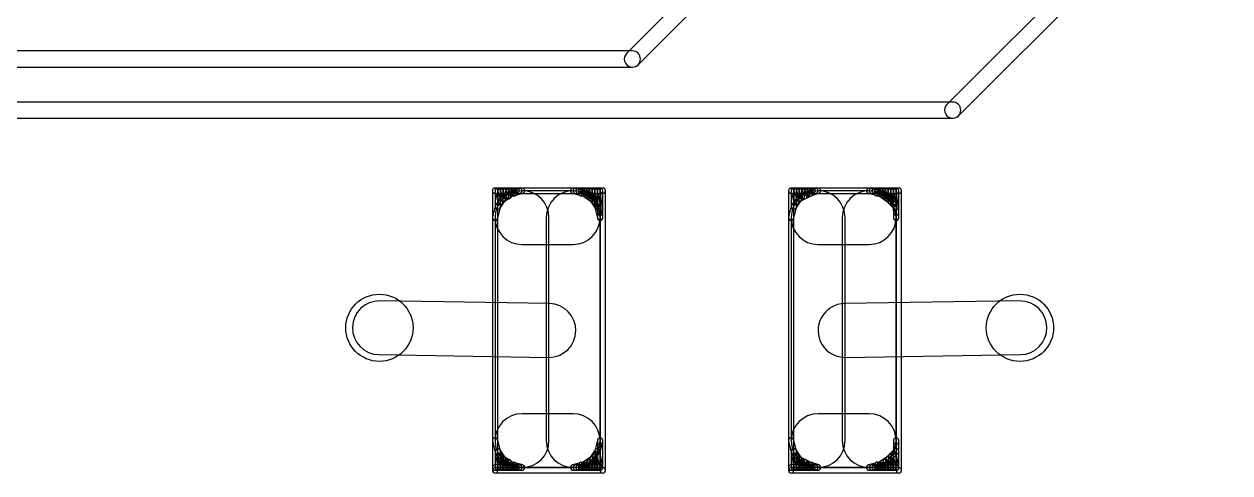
# Model space of a CAD drawing. Extents: x 2.7 to 76.1, y 3.1 to 47.6.
# Drawn here: x 35.38 to 46.76, y 24.25 to 28.49 of the extents above; entities that cross this region are included whole.
import ezdxf

# ---------------------------------------------------------------- set-up
doc = ezdxf.new("R2010")
doc.units = 0

msp = doc.modelspace()

# ---------------------------------------------------------------- linework, layer by layer
for points in [[(41.176495, 28.105175), (44.986495, 31.915175, 1), (44.8787, 32.02297), (41.0687, 28.21297, 1)], [(46.6313, 30.27037), (44.0913, 27.73037, 1), (44.199095, 27.622575), (46.739095, 30.162575, 1)], [(31.5976, 28.08285), (41.1226, 28.08285, 1), (41.1226, 28.2353), (31.5976, 28.2353, 1)], [(44.1452, 27.7527), (23.0124, 27.7527, 1), (23.0124, 27.60025), (44.1452, 27.60025, 1)], [(40.0812, 26.9399), (39.8272, 26.9399, 1), (39.8272, 26.88905), (40.0812, 26.88905, 1)], [(39.801775, 26.914475), (39.801775, 26.660475, 1), (39.852625, 26.660475), (39.852625, 26.914475, 1)], [(40.8432, 26.9399), (39.8272, 26.9399, 1), (39.8272, 26.88905), (40.8432, 26.88905, 1)], [(39.801775, 26.914475), (39.801775, 24.272875, 1), (39.852625, 24.272875), (39.852625, 26.914475, 1)], [(39.82793, 26.908305), (39.85333, 26.806705, 1), (39.902665, 26.81904), (39.877265, 26.92064, 1)], [(39.878025, 26.762075), (39.878025, 26.914475, 1), (39.827175, 26.914475), (39.827175, 26.762075, 1)], [(40.5638, 26.9145), (40.0812, 26.9145, 1), (40.0812, 26.40645), (40.5638, 26.40645, 1)], [(39.827175, 26.660475), (39.827175, 24.552275, 1), (40.335225, 24.552275), (40.335225, 26.660475, 1)], [(39.87375, 26.74797), (39.92455, 26.82417, 1), (39.882245, 26.852375), (39.831445, 26.776175, 1)], [(39.853875, 26.90643), (39.879275, 26.83023, 1), (39.92752, 26.846315), (39.90212, 26.922515, 1)], [(39.903425, 26.812875), (39.903425, 26.914475, 1), (39.852575, 26.914475), (39.852575, 26.812875, 1)], [(39.880655, 26.9031), (39.906055, 26.8523, 1), (39.95154, 26.875045), (39.92614, 26.925845, 1)], [(39.928825, 26.838275), (39.928825, 26.914475, 1), (39.877975, 26.914475), (39.877975, 26.838275, 1)], [(39.9175, 26.81712), (39.9937, 26.86792, 1), (39.965495, 26.910225), (39.889295, 26.859425, 1)], [(39.906055, 26.9031), (39.931455, 26.8523, 1), (39.97694, 26.875045), (39.95154, 26.925845, 1)], [(39.954225, 26.863675), (39.954225, 26.914475, 1), (39.903375, 26.914475), (39.903375, 26.863675, 1)], [(39.93622, 26.896495), (39.96162, 26.871095, 1), (39.997575, 26.90705), (39.972175, 26.93245, 1)], [(39.979625, 26.863675), (39.979625, 26.914475, 1), (39.928775, 26.914475), (39.928775, 26.863675, 1)], [(39.985765, 26.864405), (40.087365, 26.889805, 1), (40.07503, 26.93914), (39.97343, 26.91374, 1)], [(39.96162, 26.896495), (39.98702, 26.871095, 1), (40.022975, 26.90705), (39.997575, 26.93245, 1)], [(40.005025, 26.889075), (40.005025, 26.914475, 1), (39.954175, 26.914475), (39.954175, 26.889075, 1)], [(40.030425, 26.889075), (40.030425, 26.914475, 1), (39.979575, 26.914475), (39.979575, 26.889075, 1)], [(40.005, 26.88905), (40.0304, 26.88905, 1), (40.0304, 26.9399), (40.005, 26.9399, 1)], [(40.0304, 26.88905), (40.0558, 26.88905, 1), (40.0558, 26.9399), (40.0304, 26.9399, 1)], [(40.0558, 26.88905), (40.0812, 26.88905, 1), (40.0812, 26.9399), (40.0558, 26.9399, 1)], [(40.817825, 24.552275), (40.817825, 26.660475, 1), (40.309775, 26.660475), (40.309775, 24.552275, 1)], [(40.55763, 26.889805), (40.65923, 26.864405, 1), (40.671565, 26.91374), (40.569965, 26.93914, 1)], [(40.8178, 26.9399), (40.5638, 26.9399, 1), (40.5638, 26.88905), (40.8178, 26.88905, 1)], [(40.5892, 26.88905), (40.6146, 26.88905, 1), (40.6146, 26.9399), (40.5892, 26.9399, 1)], [(40.59662, 26.896495), (40.62202, 26.871095, 1), (40.657975, 26.90705), (40.632575, 26.93245, 1)], [(40.62202, 26.896495), (40.64742, 26.871095, 1), (40.683375, 26.90705), (40.657975, 26.93245, 1)], [(40.665425, 26.889075), (40.665425, 26.914475, 1), (40.614575, 26.914475), (40.614575, 26.889075, 1)], [(40.64742, 26.896495), (40.67282, 26.871095, 1), (40.708775, 26.90705), (40.683375, 26.93245, 1)], [(40.690825, 26.889075), (40.690825, 26.914475, 1), (40.639975, 26.914475), (40.639975, 26.889075, 1)], [(40.651295, 26.86792), (40.727495, 26.81712, 1), (40.7557, 26.859425), (40.6795, 26.910225, 1)], [(40.668055, 26.9031), (40.693455, 26.8523, 1), (40.73894, 26.875045), (40.71354, 26.925845, 1)], [(40.716225, 26.889075), (40.716225, 26.914475, 1), (40.665375, 26.914475), (40.665375, 26.889075, 1)], [(40.692075, 26.90643), (40.717475, 26.83023, 1), (40.76572, 26.846315), (40.74032, 26.922515, 1)], [(40.741625, 26.863675), (40.741625, 26.914475, 1), (40.690775, 26.914475), (40.690775, 26.863675, 1)], [(40.71693, 26.908305), (40.74233, 26.806705, 1), (40.791665, 26.81904), (40.766265, 26.92064, 1)], [(40.767025, 26.838275), (40.767025, 26.914475, 1), (40.716175, 26.914475), (40.716175, 26.838275, 1)], [(40.720445, 26.82417), (40.771245, 26.74797, 1), (40.81355, 26.776175), (40.76275, 26.852375, 1)], [(40.742065, 26.909485), (40.767465, 26.782485, 1), (40.81733, 26.79246), (40.79193, 26.91946, 1)], [(40.792425, 26.812875), (40.792425, 26.914475, 1), (40.741575, 26.914475), (40.741575, 26.812875, 1)], [(40.76717, 26.91132), (40.79257, 26.70812, 1), (40.843025, 26.714425), (40.817625, 26.917625, 1)], [(40.817825, 26.787475), (40.817825, 26.914475, 1), (40.766975, 26.914475), (40.766975, 26.787475, 1)], [(40.843225, 26.711275), (40.843225, 26.914475, 1), (40.792375, 26.914475), (40.792375, 26.711275, 1)], [(40.843225, 26.660475), (40.843225, 26.914475, 1), (40.792375, 26.914475), (40.792375, 26.660475, 1)], [(40.868625, 24.272875), (40.868625, 26.914475, 1), (40.817775, 26.914475), (40.817775, 24.272875, 1)], [(42.8752, 26.9399), (42.6212, 26.9399, 1), (42.6212, 26.88905), (42.8752, 26.88905, 1)], [(42.595775, 26.914475), (42.595775, 26.660475, 1), (42.646625, 26.660475), (42.646625, 26.914475, 1)], [(43.6372, 26.9399), (42.6212, 26.9399, 1), (42.6212, 26.88905), (43.6372, 26.88905, 1)], [(42.595775, 26.914475), (42.595775, 24.272875, 1), (42.646625, 24.272875), (42.646625, 26.914475, 1)], [(42.62193, 26.908305), (42.64733, 26.806705, 1), (42.696665, 26.81904), (42.671265, 26.92064, 1)], [(42.672025, 26.762075), (42.672025, 26.914475, 1), (42.621175, 26.914475), (42.621175, 26.762075, 1)], [(43.3578, 26.9145), (42.8752, 26.9145, 1), (42.8752, 26.40645), (43.3578, 26.40645, 1)], [(42.621175, 26.660475), (42.621175, 24.552275, 1), (43.129225, 24.552275), (43.129225, 26.660475, 1)], [(42.66775, 26.74797), (42.71855, 26.82417, 1), (42.676245, 26.852375), (42.625445, 26.776175, 1)], [(42.647875, 26.90643), (42.673275, 26.83023, 1), (42.72152, 26.846315), (42.69612, 26.922515, 1)], [(42.697425, 26.812875), (42.697425, 26.914475, 1), (42.646575, 26.914475), (42.646575, 26.812875, 1)], [(42.674655, 26.9031), (42.700055, 26.8523, 1), (42.74554, 26.875045), (42.72014, 26.925845, 1)], [(42.70877, 26.81553), (42.81037, 26.86633, 1), (42.787625, 26.911815), (42.686025, 26.861015, 1)], [(42.722825, 26.838275), (42.722825, 26.914475, 1), (42.671975, 26.914475), (42.671975, 26.838275, 1)], [(42.700055, 26.9031), (42.725455, 26.8523, 1), (42.77094, 26.875045), (42.74554, 26.925845, 1)], [(42.748225, 26.863675), (42.748225, 26.914475, 1), (42.697375, 26.914475), (42.697375, 26.863675, 1)], [(42.73022, 26.896495), (42.75562, 26.871095, 1), (42.791575, 26.90705), (42.766175, 26.93245, 1)], [(42.773625, 26.863675), (42.773625, 26.914475, 1), (42.722775, 26.914475), (42.722775, 26.863675, 1)], [(42.75562, 26.896495), (42.78102, 26.871095, 1), (42.816975, 26.90705), (42.791575, 26.93245, 1)], [(42.799025, 26.889075), (42.799025, 26.914475, 1), (42.748175, 26.914475), (42.748175, 26.889075, 1)], [(42.80704, 26.86495), (42.88324, 26.89035, 1), (42.867155, 26.938595), (42.790955, 26.913195, 1)], [(42.824425, 26.889075), (42.824425, 26.914475, 1), (42.773575, 26.914475), (42.773575, 26.889075, 1)], [(42.799, 26.88905), (42.8244, 26.88905, 1), (42.8244, 26.9399), (42.799, 26.9399, 1)], [(42.8244, 26.88905), (42.8498, 26.88905, 1), (42.8498, 26.9399), (42.8244, 26.9399, 1)], [(42.8498, 26.88905), (42.8752, 26.88905, 1), (42.8752, 26.9399), (42.8498, 26.9399, 1)], [(43.611825, 24.552275), (43.611825, 26.660475, 1), (43.103775, 26.660475), (43.103775, 24.552275, 1)], [(43.35163, 26.889805), (43.45323, 26.864405, 1), (43.465565, 26.91374), (43.363965, 26.93914, 1)], [(43.6118, 26.9399), (43.3578, 26.9399, 1), (43.3578, 26.88905), (43.6118, 26.88905, 1)], [(43.3832, 26.88905), (43.4086, 26.88905, 1), (43.4086, 26.9399), (43.3832, 26.9399, 1)], [(43.39062, 26.896495), (43.41602, 26.871095, 1), (43.451975, 26.90705), (43.426575, 26.93245, 1)], [(43.41602, 26.896495), (43.44142, 26.871095, 1), (43.477375, 26.90705), (43.451975, 26.93245, 1)], [(43.459425, 26.889075), (43.459425, 26.914475, 1), (43.408575, 26.914475), (43.408575, 26.889075, 1)], [(43.44142, 26.896495), (43.46682, 26.871095, 1), (43.502775, 26.90705), (43.477375, 26.93245, 1)], [(43.484825, 26.889075), (43.484825, 26.914475, 1), (43.433975, 26.914475), (43.433975, 26.889075, 1)], [(43.445295, 26.86792), (43.521495, 26.81712, 1), (43.5497, 26.859425), (43.4735, 26.910225, 1)], [(43.462055, 26.9031), (43.487455, 26.8523, 1), (43.53294, 26.875045), (43.50754, 26.925845, 1)], [(43.510225, 26.889075), (43.510225, 26.914475, 1), (43.459375, 26.914475), (43.459375, 26.889075, 1)], [(43.486075, 26.90643), (43.511475, 26.83023, 1), (43.55972, 26.846315), (43.53432, 26.922515, 1)], [(43.535625, 26.863675), (43.535625, 26.914475, 1), (43.484775, 26.914475), (43.484775, 26.863675, 1)], [(43.51093, 26.908305), (43.53633, 26.806705, 1), (43.585665, 26.81904), (43.560265, 26.92064, 1)], [(43.51762, 26.820295), (43.59382, 26.744095, 1), (43.629775, 26.78005), (43.553575, 26.85625, 1)], [(43.561025, 26.838275), (43.561025, 26.914475, 1), (43.510175, 26.914475), (43.510175, 26.838275, 1)], [(43.536065, 26.909485), (43.561465, 26.782485, 1), (43.61133, 26.79246), (43.58593, 26.91946, 1)], [(43.586425, 26.812875), (43.586425, 26.914475, 1), (43.535575, 26.914475), (43.535575, 26.812875, 1)], [(43.56117, 26.91132), (43.58657, 26.70812, 1), (43.637025, 26.714425), (43.611625, 26.917625, 1)], [(43.611825, 26.787475), (43.611825, 26.914475, 1), (43.560975, 26.914475), (43.560975, 26.787475, 1)], [(43.637225, 26.711275), (43.637225, 26.914475, 1), (43.586375, 26.914475), (43.586375, 26.711275, 1)], [(43.637225, 26.660475), (43.637225, 26.914475, 1), (43.586375, 26.914475), (43.586375, 26.660475, 1)], [(43.662625, 24.272875), (43.662625, 26.914475, 1), (43.611775, 26.914475), (43.611775, 24.272875, 1)], [(39.851865, 26.654305), (39.877265, 26.755905, 1), (39.82793, 26.76824), (39.80253, 26.66664, 1)], [(40.76773, 26.755905), (40.79313, 26.654305, 1), (40.842465, 26.66664), (40.817065, 26.76824, 1)], [(42.645865, 26.654305), (42.671265, 26.755905, 1), (42.62193, 26.76824), (42.59653, 26.66664, 1)], [(43.586375, 26.762075), (43.586375, 26.660475, 1), (43.637225, 26.660475), (43.637225, 26.762075, 1)], [(38.730965, 25.36508), (40.331165, 25.33968, 1), (40.33923, 25.847665), (38.73903, 25.873065, 1)], [(44.77629, 25.873065), (43.12529, 25.847665, 1), (43.133105, 25.33968), (44.784105, 25.36508, 1)], [(40.0812, 24.29825), (40.5638, 24.29825, 1), (40.5638, 24.8063), (40.0812, 24.8063, 1)], [(42.8752, 24.29825), (43.3578, 24.29825, 1), (43.3578, 24.8063), (42.8752, 24.8063, 1)], [(39.877265, 24.45684), (39.851865, 24.55844, 1), (39.80253, 24.546105), (39.82793, 24.444505, 1)], [(39.801775, 24.552275), (39.801775, 24.298275, 1), (39.852625, 24.298275), (39.852625, 24.552275, 1)], [(39.82752, 24.446495), (39.85292, 24.294095, 1), (39.903075, 24.30245), (39.877675, 24.45485, 1)], [(39.878025, 24.298275), (39.878025, 24.450675, 1), (39.827175, 24.450675), (39.827175, 24.298275, 1)], [(39.92455, 24.388575), (39.87375, 24.464775, 1), (39.831445, 24.43657), (39.882245, 24.36037, 1)], [(40.771245, 24.464775), (40.720445, 24.388575, 1), (40.76275, 24.36037), (40.81355, 24.43657, 1)], [(40.79313, 24.55844), (40.76773, 24.45684, 1), (40.817065, 24.444505), (40.842465, 24.546105, 1)], [(40.843225, 24.298275), (40.843225, 24.552275, 1), (40.792375, 24.552275), (40.792375, 24.298275, 1)], [(40.843225, 24.298275), (40.843225, 24.501475, 1), (40.792375, 24.501475), (40.792375, 24.298275, 1)], [(42.671265, 24.45684), (42.645865, 24.55844, 1), (42.59653, 24.546105), (42.62193, 24.444505, 1)], [(42.595775, 24.552275), (42.595775, 24.298275, 1), (42.646625, 24.298275), (42.646625, 24.552275, 1)], [(42.62152, 24.446495), (42.64692, 24.294095, 1), (42.697075, 24.30245), (42.671675, 24.45485, 1)], [(42.672025, 24.298275), (42.672025, 24.450675, 1), (42.621175, 24.450675), (42.621175, 24.298275, 1)], [(42.71855, 24.388575), (42.66775, 24.464775, 1), (42.625445, 24.43657), (42.676245, 24.36037, 1)], [(43.59382, 24.46865), (43.51762, 24.39245, 1), (43.553575, 24.356495), (43.629775, 24.432695, 1)], [(43.637225, 24.298275), (43.637225, 24.552275, 1), (43.586375, 24.552275), (43.586375, 24.298275, 1)], [(43.586375, 24.552275), (43.586375, 24.450675, 1), (43.637225, 24.450675), (43.637225, 24.552275, 1)], [(43.637225, 24.298275), (43.637225, 24.501475, 1), (43.586375, 24.501475), (43.586375, 24.298275, 1)], [(39.85333, 24.393705), (39.87873, 24.292105, 1), (39.928065, 24.30444), (39.902665, 24.40604, 1)], [(39.903425, 24.298275), (39.903425, 24.399875, 1), (39.852575, 24.399875), (39.852575, 24.298275, 1)], [(39.879275, 24.36643), (39.904675, 24.29023, 1), (39.95292, 24.306315), (39.92752, 24.382515, 1)], [(39.928825, 24.298275), (39.928825, 24.374475, 1), (39.877975, 24.374475), (39.877975, 24.298275, 1)], [(39.9937, 24.344825), (39.9175, 24.395625, 1), (39.889295, 24.35332), (39.965495, 24.30252, 1)], [(39.906055, 24.3377), (39.931455, 24.2869, 1), (39.97694, 24.309645), (39.95154, 24.360445, 1)], [(39.954225, 24.298275), (39.954225, 24.349075, 1), (39.903375, 24.349075), (39.903375, 24.298275, 1)], [(39.931455, 24.3377), (39.956855, 24.2869, 1), (40.00234, 24.309645), (39.97694, 24.360445, 1)], [(39.979625, 24.298275), (39.979625, 24.349075, 1), (39.928775, 24.349075), (39.928775, 24.298275, 1)], [(40.727495, 24.395625), (40.651295, 24.344825, 1), (40.6795, 24.30252), (40.7557, 24.35332, 1)], [(40.693455, 24.3377), (40.718855, 24.2869, 1), (40.76434, 24.309645), (40.73894, 24.360445, 1)], [(40.741625, 24.298275), (40.741625, 24.349075, 1), (40.690775, 24.349075), (40.690775, 24.298275, 1)], [(40.717475, 24.36643), (40.742875, 24.29023, 1), (40.79112, 24.306315), (40.76572, 24.382515, 1)], [(40.767025, 24.298275), (40.767025, 24.374475, 1), (40.716175, 24.374475), (40.716175, 24.298275, 1)], [(40.74233, 24.393705), (40.76773, 24.292105, 1), (40.817065, 24.30444), (40.791665, 24.40604, 1)], [(40.792425, 24.298275), (40.792425, 24.399875, 1), (40.741575, 24.399875), (40.741575, 24.298275, 1)], [(40.767465, 24.420285), (40.792865, 24.293285, 1), (40.84273, 24.30326), (40.81733, 24.43026, 1)], [(40.817825, 24.298275), (40.817825, 24.425275, 1), (40.766975, 24.425275), (40.766975, 24.298275, 1)], [(42.64733, 24.393705), (42.67273, 24.292105, 1), (42.722065, 24.30444), (42.696665, 24.40604, 1)], [(42.697425, 24.298275), (42.697425, 24.399875, 1), (42.646575, 24.399875), (42.646575, 24.298275, 1)], [(42.673275, 24.36643), (42.698675, 24.29023, 1), (42.74692, 24.306315), (42.72152, 24.382515, 1)], [(42.81037, 24.346415), (42.70877, 24.397215, 1), (42.686025, 24.35173), (42.787625, 24.30093, 1)], [(42.722825, 24.298275), (42.722825, 24.374475, 1), (42.671975, 24.374475), (42.671975, 24.298275, 1)], [(42.700055, 24.3377), (42.725455, 24.2869, 1), (42.77094, 24.309645), (42.74554, 24.360445, 1)], [(42.748225, 24.298275), (42.748225, 24.349075, 1), (42.697375, 24.349075), (42.697375, 24.298275, 1)], [(42.725455, 24.3377), (42.750855, 24.2869, 1), (42.79634, 24.309645), (42.77094, 24.360445, 1)], [(42.773625, 24.298275), (42.773625, 24.349075, 1), (42.722775, 24.349075), (42.722775, 24.298275, 1)], [(43.521495, 24.395625), (43.445295, 24.344825, 1), (43.4735, 24.30252), (43.5497, 24.35332, 1)], [(43.487455, 24.3377), (43.512855, 24.2869, 1), (43.55834, 24.309645), (43.53294, 24.360445, 1)], [(43.535625, 24.298275), (43.535625, 24.349075, 1), (43.484775, 24.349075), (43.484775, 24.298275, 1)], [(43.511475, 24.36643), (43.536875, 24.29023, 1), (43.58512, 24.306315), (43.55972, 24.382515, 1)], [(43.561025, 24.298275), (43.561025, 24.374475, 1), (43.510175, 24.374475), (43.510175, 24.298275, 1)], [(43.53633, 24.393705), (43.56173, 24.292105, 1), (43.611065, 24.30444), (43.585665, 24.40604, 1)], [(43.586425, 24.298275), (43.586425, 24.399875, 1), (43.535575, 24.399875), (43.535575, 24.298275, 1)], [(43.561465, 24.420285), (43.586865, 24.293285, 1), (43.63673, 24.30326), (43.61133, 24.43026, 1)], [(43.611825, 24.298275), (43.611825, 24.425275, 1), (43.560975, 24.425275), (43.560975, 24.298275, 1)], [(39.8272, 24.27285), (40.0812, 24.27285, 1), (40.0812, 24.3237), (39.8272, 24.3237, 1)], [(39.8272, 24.24745), (40.8432, 24.24745, 1), (40.8432, 24.2983), (39.8272, 24.2983, 1)], [(40.087365, 24.32294), (39.985765, 24.34834, 1), (39.97343, 24.299005), (40.07503, 24.273605, 1)], [(39.96162, 24.305695), (39.98702, 24.280295, 1), (40.022975, 24.31625), (39.997575, 24.34165, 1)], [(40.005025, 24.298275), (40.005025, 24.323675, 1), (39.954175, 24.323675), (39.954175, 24.298275, 1)], [(39.98702, 24.305695), (40.01242, 24.280295, 1), (40.048375, 24.31625), (40.022975, 24.34165, 1)], [(40.030425, 24.298275), (40.030425, 24.323675, 1), (39.979575, 24.323675), (39.979575, 24.298275, 1)], [(40.0304, 24.27285), (40.0558, 24.27285, 1), (40.0558, 24.3237), (40.0304, 24.3237, 1)], [(40.0558, 24.27285), (40.0812, 24.27285, 1), (40.0812, 24.3237), (40.0558, 24.3237, 1)], [(40.65923, 24.34834), (40.55763, 24.32294, 1), (40.569965, 24.273605), (40.671565, 24.299005, 1)], [(40.5638, 24.27285), (40.8178, 24.27285, 1), (40.8178, 24.3237), (40.5638, 24.3237, 1)], [(40.5892, 24.27285), (40.6146, 24.27285, 1), (40.6146, 24.3237), (40.5892, 24.3237, 1)], [(40.6146, 24.27285), (40.64, 24.27285, 1), (40.64, 24.3237), (40.6146, 24.3237, 1)], [(40.62202, 24.305695), (40.64742, 24.280295, 1), (40.683375, 24.31625), (40.657975, 24.34165, 1)], [(40.665425, 24.298275), (40.665425, 24.323675, 1), (40.614575, 24.323675), (40.614575, 24.298275, 1)], [(40.64742, 24.305695), (40.67282, 24.280295, 1), (40.708775, 24.31625), (40.683375, 24.34165, 1)], [(40.690825, 24.298275), (40.690825, 24.323675, 1), (40.639975, 24.323675), (40.639975, 24.298275, 1)], [(40.67282, 24.305695), (40.69822, 24.280295, 1), (40.734175, 24.31625), (40.708775, 24.34165, 1)], [(40.716225, 24.298275), (40.716225, 24.323675, 1), (40.665375, 24.323675), (40.665375, 24.298275, 1)], [(42.6212, 24.27285), (42.8752, 24.27285, 1), (42.8752, 24.3237), (42.6212, 24.3237, 1)], [(42.6212, 24.24745), (43.6372, 24.24745, 1), (43.6372, 24.2983), (42.6212, 24.2983, 1)], [(42.75562, 24.305695), (42.78102, 24.280295, 1), (42.816975, 24.31625), (42.791575, 24.34165, 1)], [(42.799025, 24.298275), (42.799025, 24.323675, 1), (42.748175, 24.323675), (42.748175, 24.298275, 1)], [(42.88324, 24.322395), (42.80704, 24.347795, 1), (42.790955, 24.29955), (42.867155, 24.27415, 1)], [(42.78102, 24.305695), (42.80642, 24.280295, 1), (42.842375, 24.31625), (42.816975, 24.34165, 1)], [(42.824425, 24.298275), (42.824425, 24.323675, 1), (42.773575, 24.323675), (42.773575, 24.298275, 1)], [(42.8244, 24.27285), (42.8498, 24.27285, 1), (42.8498, 24.3237), (42.8244, 24.3237, 1)], [(42.8498, 24.27285), (42.8752, 24.27285, 1), (42.8752, 24.3237), (42.8498, 24.3237, 1)], [(43.45323, 24.34834), (43.35163, 24.32294, 1), (43.363965, 24.273605), (43.465565, 24.299005, 1)], [(43.3578, 24.27285), (43.6118, 24.27285, 1), (43.6118, 24.3237), (43.3578, 24.3237, 1)], [(43.3832, 24.27285), (43.4086, 24.27285, 1), (43.4086, 24.3237), (43.3832, 24.3237, 1)], [(43.4086, 24.27285), (43.434, 24.27285, 1), (43.434, 24.3237), (43.4086, 24.3237, 1)], [(43.41602, 24.305695), (43.44142, 24.280295, 1), (43.477375, 24.31625), (43.451975, 24.34165, 1)], [(43.459425, 24.298275), (43.459425, 24.323675, 1), (43.408575, 24.323675), (43.408575, 24.298275, 1)], [(43.44142, 24.305695), (43.46682, 24.280295, 1), (43.502775, 24.31625), (43.477375, 24.34165, 1)], [(43.484825, 24.298275), (43.484825, 24.323675, 1), (43.433975, 24.323675), (43.433975, 24.298275, 1)], [(43.46682, 24.305695), (43.49222, 24.280295, 1), (43.528175, 24.31625), (43.502775, 24.34165, 1)], [(43.510225, 24.298275), (43.510225, 24.323675, 1), (43.459375, 24.323675), (43.459375, 24.298275, 1)]]:
    msp.add_lwpolyline(points, format="xyb", close=True)
for centre in [(38.735, 25.619075), (44.7802, 25.619075)]:
    msp.add_circle(centre, 0.3175)

doc.saveas('drawing.dxf')
